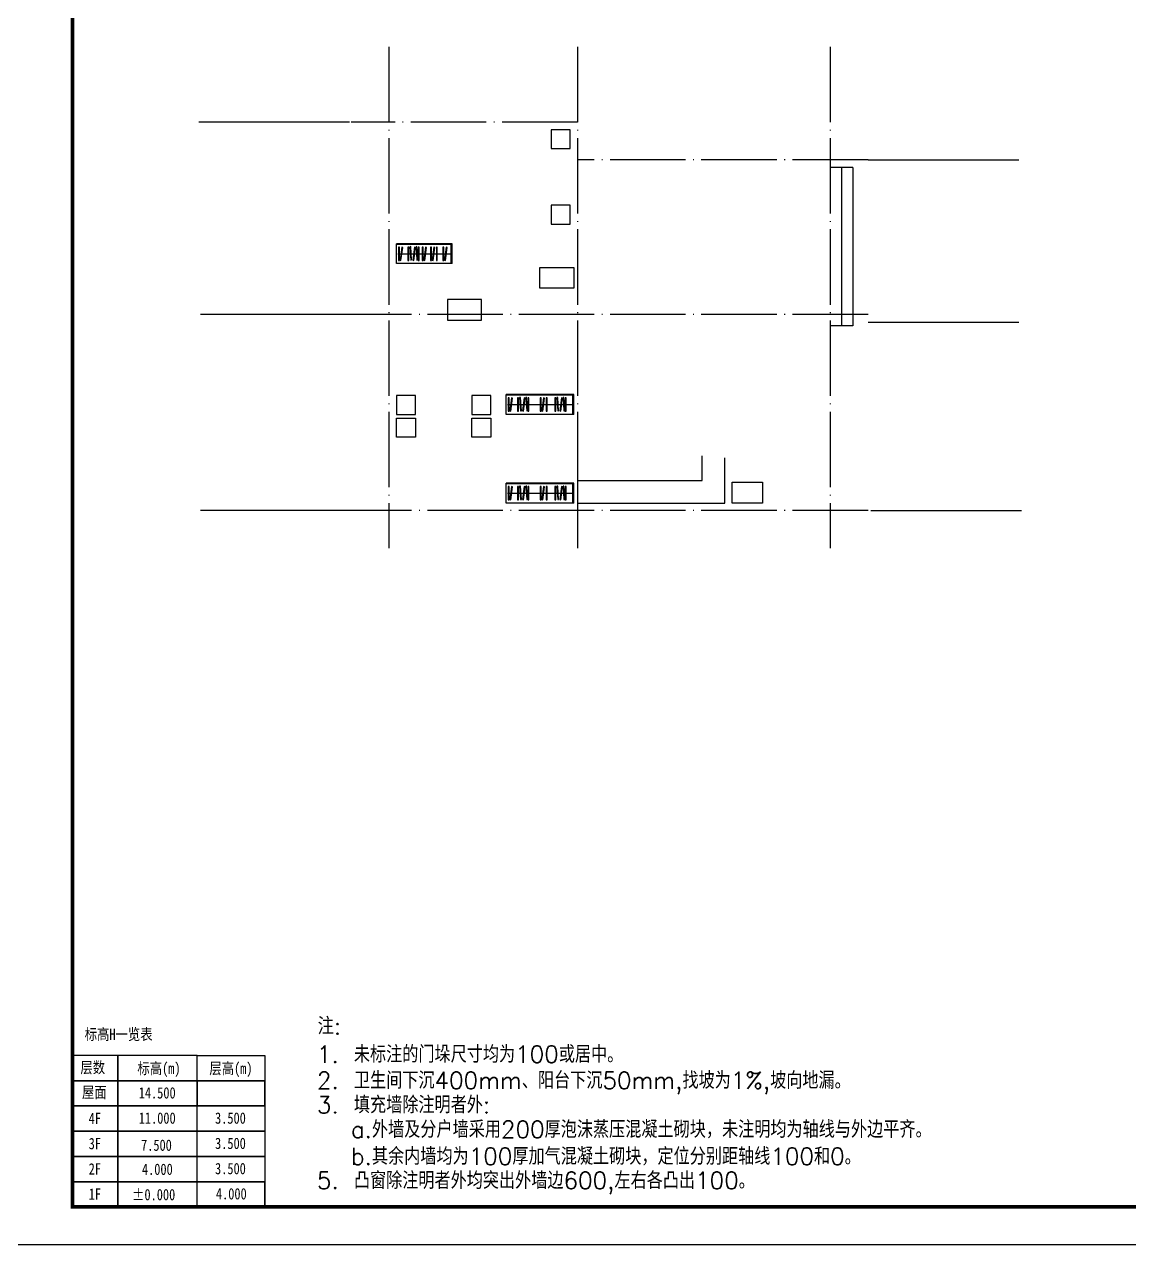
# Model space of a CAD drawing. Extents: x 2265485 to 2764500, y -717688 to -411246.
# Drawn here: x 2415265 to 2444564, y -717688 to -685325 of the extents above; entities that cross this region are included whole.
import ezdxf
from ezdxf.enums import TextEntityAlignment as Align

# ---------------------------------------------------------------- set-up
doc = ezdxf.new("R2010")
doc.units = 0
doc.header["$LTSCALE"] = 1000
doc.header["$MEASUREMENT"] = 0
doc.linetypes.add('DOTE', pattern=[2.42, 2, -0.2, 0.02, -0.2])
for name, color, linetype in [('00-6', 7, 'CONTINUOUS'), ('00L-图例', 155, 'CONTINUOUS'), ('00L-图例文字', 7, 'CONTINUOUS'), ('AXIS', 151, 'CONTINUOUS'), ('DOTE', 252, 'DOTE'), ('E_WINDOW', 140, 'CONTINUOUS'), ('fur', 253, 'CONTINUOUS'), ('LVTRY', 13, 'CONTINUOUS'), ('PUB_HATCH', 8, 'CONTINUOUS'), ('PUB_TITLE', 4, 'CONTINUOUS'), ('WALL', 4, 'CONTINUOUS'), ('图层2', 7, 'CONTINUOUS'), ('家具', 24, 'CONTINUOUS')]:
    doc.layers.add(name, color=color, linetype=linetype)
doc.styles.add('BAN', font='', dxfattribs={"width": 0.8})
doc.styles.get("Standard").update_dxf_attribs({"font": 'TXT', "width": 0.8, "bigfont": '_HZTXT'})
doc.styles.get('BAN').set_extended_font_data('SimSun')

# ---------------------------------------------------------------- blocks, each defined once
blk = doc.blocks.new('vcbg')
at = {"layer": '家具', "elevation": 0}
for points in [[(-1500, 1250), (-2000, 1250), (-2000, 750), (-1500, 750)], [(-1500, -750), (-2000, -750), (-2000, -1250), (-1500, -1250)]]:
    blk.add_lwpolyline(points, close=True, dxfattribs=at)
blk = doc.blocks.new('2')
at = {"layer": '00L-图例'}
for q in [(2488247, -694217), (2488247, -694217), (2488247, -694217), (2488247, -694217), (2488247, -694217), (2488247, -694217), (2492147, -694217), (2492147, -694217), (2492147, -694217), (2492147, -694217), (2492147, -694217), (2492147, -694217)]:
    blk.add_line((2490347, -694217), q, dxfattribs=at)
for points in [[(2487046, -694217), (2488247, -694217), (2488247, -693548), (2487046, -693548)], [(2488247, -694217), (2490347, -694217), (2490347, -693548), (2488247, -693548)], [(2492147, -694217), (2490347, -694217), (2490347, -693548), (2492147, -693548)], [(2487046, -694886), (2488247, -694886), (2488247, -694217), (2487046, -694217)], [(2487046, -694217), (2488247, -694217), (2488247, -694886), (2487046, -694886)], [(2487046, -694886), (2488247, -694886), (2488247, -694217), (2487046, -694217)], [(2488247, -694886), (2490347, -694886), (2490347, -694217), (2488247, -694217)], [(2488247, -694217), (2490347, -694217), (2490347, -694886), (2488247, -694886)], [(2488247, -694886), (2490347, -694886), (2490347, -694217), (2488247, -694217)], [(2492147, -694886), (2490347, -694886), (2490347, -694217), (2492147, -694217)], [(2492147, -694217), (2490347, -694217), (2490347, -694886), (2492147, -694886)], [(2492147, -694886), (2490347, -694886), (2490347, -694217), (2492147, -694217)], [(2487046, -695555), (2488247, -695555), (2488247, -694886), (2487046, -694886)], [(2488247, -695555), (2490347, -695555), (2490347, -694886), (2488247, -694886)], [(2492147, -695555), (2490347, -695555), (2490347, -694886), (2492147, -694886)], [(2487046, -696224), (2488247, -696224), (2488247, -695555), (2487046, -695555)], [(2488247, -696224), (2490347, -696224), (2490347, -695555), (2488247, -695555)], [(2492147, -696224), (2490347, -696224), (2490347, -695555), (2492147, -695555)], [(2487046, -696894), (2488247, -696894), (2488247, -696224), (2487046, -696224)], [(2488247, -696894), (2490347, -696894), (2490347, -696224), (2488247, -696224)], [(2492147, -696894), (2490347, -696894), (2490347, -696224), (2492147, -696224)], [(2487046, -697563), (2488247, -697563), (2488247, -696894), (2487046, -696894)], [(2488247, -697563), (2490347, -697563), (2490347, -696894), (2488247, -696894)], [(2492147, -697563), (2490347, -697563), (2490347, -696894), (2492147, -696894)]]:
    blk.add_lwpolyline(points, close=True, dxfattribs=at)
at = {"layer": 'PUB_HATCH'}
blk.add_lwpolyline([(2487046, -697563), (2492147, -697563), (2492147, -696894), (2487046, -696894)], close=True, dxfattribs=at)
at = {"layer": '00L-图例文字', "style": 'BAN', "width": 0.8}
for s, p in [('标高H一览表', (2487370, -693134)), ('层数', (2487255, -694014)), ('标高(m)', (2488766, -694039)), ('层高(m)', (2490674, -694039))]:
    blk.add_text(s, height=300, dxfattribs=at).set_placement(p)
for s, p in [('屋面', (2487625, -694529)), ('14.500', (2489291, -694540)), ('4F', (2487638, -695216)), ('11.000', (2489291, -695209)), ('3.500', (2491233, -695209)), ('3F', (2487638, -695885)), ('7.500', (2489271, -695928)), ('3.500', (2491233, -695879)), ('2F', (2487638, -696554)), ('4.000', (2489295, -696567)), ('3.500', (2491233, -696548)), ('1F', (2487638, -697223)), ('%%P0.000', (2489198, -697225)), ('4.000', (2491256, -697217))]:
    blk.add_text(s, height=300, rotation=0, dxfattribs=at).set_placement(p, align=Align.MIDDLE)
blk = doc.blocks.new('SA56A4G5G5A56')
at = {"layer": 'AXIS'}
for p, q in [((2423887, -728286), (2419887, -728286)), ((2437630, -729286), (2441630, -729286)), ((2423930, -733386), (2419930, -733386)), ((2437630, -733586), (2441630, -733586)), ((2423930, -738586), (2419930, -738586)), ((2437700, -738586), (2441700, -738586))]:
    blk.add_line(p, q, dxfattribs=at)

msp = doc.modelspace()

# ---------------------------------------------------------------- linework, layer by layer
at = {"layer": 'DOTE'}
for p, q in [((2424929.7, -685919.9), (2424929.7, -699219.9)), ((2429929.7, -685919.9), (2429929.7, -699219.9)), ((2436629.7, -685919.9), (2436629.7, -699219.9)), ((2429929.7, -687919.9), (2423929.7, -687919.9)), ((2437629.7, -688919.9), (2429929.7, -688919.9)), ((2437629.7, -693019.9), (2423929.7, -693019.9)), ((2437629.7, -698219.9), (2423929.7, -698219.9))]:
    msp.add_line(p, q, dxfattribs=at)
at = {"layer": 'E_WINDOW'}
for points in [[(2429929.7, -696819.9), (2429929.7, -697419.9), (2433229.7, -697419.9), (2433229.7, -696769.9)], [(2429929.7, -696819.9), (2429929.7, -698019.9), (2433829.7, -698019.9), (2433829.7, -696819.9)]]:
    msp.add_lwpolyline(points, dxfattribs=at)
at = {"layer": 'fur'}
for p, q in [((2426605.5, -691141.9), (2425129.7, -691141.9)), ((2425129.7, -691669.9), (2425129.7, -691141.9)), ((2426575.5, -691163.1), (2425129.7, -691163.1)), ((2425204.8, -691229.9), (2425180.6, -691229.9)), ((2425180.6, -691229.9), (2425180.6, -691584.8)), ((2425204.8, -691584.8), (2425204.8, -691229.9)), ((2425270.5, -691229.3), (2425224.9, -691575)), ((2425248.5, -691584.7), (2425294.1, -691238.9)), ((2425294.1, -691238.9), (2425270.5, -691229.3)), ((2425453.1, -691229.9), (2425428.9, -691229.9)), ((2425428.9, -691229.9), (2425428.9, -691584.8)), ((2425453.1, -691584.8), (2425453.1, -691229.9)), ((2425507.3, -691219.4), (2425483.2, -691224.5)), ((2425483.2, -691224.5), (2425507.2, -691576.9)), ((2425531.3, -691571.8), (2425507.3, -691219.4)), ((2425607.6, -691229.3), (2425562, -691575)), ((2425585.6, -691584.7), (2425631.1, -691238.9)), ((2425631.1, -691238.9), (2425607.6, -691229.3)), ((2425672.7, -691219.4), (2425648.7, -691224.5)), ((2425648.7, -691224.5), (2425672.6, -691576.9)), ((2425696.7, -691571.8), (2425672.7, -691219.4)), ((2425731.5, -691229.9), (2425707.3, -691229.9)), ((2425707.3, -691229.9), (2425707.3, -691584.8)), ((2425731.5, -691584.8), (2425731.5, -691229.9)), ((2425835.6, -691229.9), (2425811.4, -691229.9)), ((2425811.4, -691229.9), (2425811.4, -691584.8)), ((2425835.6, -691584.8), (2425835.6, -691229.9)), ((2425901.3, -691229.3), (2425855.7, -691575)), ((2425879.3, -691584.7), (2425924.8, -691238.9)), ((2425924.8, -691238.9), (2425901.3, -691229.3)), ((2426054.3, -691229.9), (2426030.1, -691229.9)), ((2426030.1, -691229.9), (2426030.1, -691584.8)), ((2426054.3, -691584.8), (2426054.3, -691229.9)), ((2426120, -691229.3), (2426074.4, -691575)), ((2426098, -691584.7), (2426143.5, -691238.9)), ((2426143.5, -691238.9), (2426120, -691229.3)), ((2426211.7, -691229.9), (2426187.4, -691229.9)), ((2426187.4, -691229.9), (2426187.4, -691584.8)), ((2426211.7, -691584.8), (2426211.7, -691229.9)), ((2426383.9, -691229.9), (2426359.7, -691229.9)), ((2426359.7, -691229.9), (2426359.7, -691584.8)), ((2426383.9, -691584.8), (2426383.9, -691229.9)), ((2426449.6, -691229.3), (2426404, -691575)), ((2426427.6, -691584.7), (2426473.1, -691238.9)), ((2426473.1, -691238.9), (2426449.6, -691229.3)), ((2426575.5, -691669.9), (2426575.5, -691141.9)), ((2426605.5, -691669.9), (2426605.5, -691141.9)), ((2426552.1, -691416.5), (2425163.1, -691416.5)), ((2425180.6, -691584.8), (2425204.8, -691584.8)), ((2425224.9, -691575), (2425248.5, -691584.7)), ((2425428.9, -691584.8), (2425453.1, -691584.8)), ((2425507.2, -691576.9), (2425531.3, -691571.8)), ((2425562, -691575), (2425585.6, -691584.7)), ((2425672.6, -691576.9), (2425696.7, -691571.8)), ((2425707.3, -691584.8), (2425731.5, -691584.8)), ((2425811.4, -691584.8), (2425835.6, -691584.8)), ((2425855.7, -691575), (2425879.3, -691584.7)), ((2426030.1, -691584.8), (2426054.3, -691584.8)), ((2426074.4, -691575), (2426098, -691584.7)), ((2426187.4, -691584.8), (2426211.7, -691584.8)), ((2426359.7, -691584.8), (2426383.9, -691584.8)), ((2426404, -691575), (2426427.6, -691584.7)), ((2426605.5, -691669.9), (2425129.7, -691669.9)), ((2429829.7, -695141.9), (2428038.8, -695141.9)), ((2428038.8, -695669.9), (2428038.8, -695141.9)), ((2429799.7, -695669.9), (2429799.7, -695141.9)), ((2429829.7, -695669.9), (2429829.7, -695141.9)), ((2429799.7, -695163.1), (2428038.8, -695163.1)), ((2429776.3, -695416.5), (2428072.2, -695416.5)), ((2428114, -695229.9), (2428089.8, -695229.9)), ((2428089.8, -695229.9), (2428089.8, -695584.8)), ((2428114, -695584.8), (2428114, -695229.9)), ((2428179.7, -695229.3), (2428134.1, -695575)), ((2428157.7, -695584.7), (2428203.2, -695238.9)), ((2428203.2, -695238.9), (2428179.7, -695229.3)), ((2428362.3, -695229.9), (2428338.1, -695229.9)), ((2428338.1, -695229.9), (2428338.1, -695584.8)), ((2428362.3, -695584.8), (2428362.3, -695229.9)), ((2428416.4, -695219.4), (2428392.4, -695224.5)), ((2428392.4, -695224.5), (2428416.4, -695576.9)), ((2428440.4, -695571.8), (2428416.4, -695219.4)), ((2428516.7, -695229.3), (2428471.1, -695575)), ((2428494.7, -695584.7), (2428540.3, -695238.9)), ((2428540.3, -695238.9), (2428516.7, -695229.3)), ((2428581.9, -695219.4), (2428557.8, -695224.5)), ((2428557.8, -695224.5), (2428581.8, -695576.9)), ((2428605.8, -695571.8), (2428581.9, -695219.4)), ((2428640.7, -695229.9), (2428616.5, -695229.9)), ((2428616.5, -695229.9), (2428616.5, -695584.8)), ((2428640.7, -695584.8), (2428640.7, -695229.9)), ((2428963.5, -695229.9), (2428939.2, -695229.9)), ((2428939.2, -695229.9), (2428939.2, -695584.8)), ((2428963.5, -695584.8), (2428963.5, -695229.9)), ((2429029.1, -695229.3), (2428983.5, -695575)), ((2429007.1, -695584.7), (2429052.7, -695238.9)), ((2429052.7, -695238.9), (2429029.1, -695229.3)), ((2429120.8, -695229.9), (2429096.6, -695229.9)), ((2429096.6, -695229.9), (2429096.6, -695584.8)), ((2429120.8, -695584.8), (2429120.8, -695229.9)), ((2429349.7, -695229.9), (2429325.5, -695229.9)), ((2429325.5, -695229.9), (2429325.5, -695584.8)), ((2429349.7, -695584.8), (2429349.7, -695229.9)), ((2429403.9, -695219.4), (2429379.8, -695224.5)), ((2429379.8, -695224.5), (2429403.8, -695576.9)), ((2429427.9, -695571.8), (2429403.9, -695219.4)), ((2429504.2, -695229.3), (2429458.6, -695575)), ((2429482.2, -695584.7), (2429527.7, -695238.9)), ((2429527.7, -695238.9), (2429504.2, -695229.3)), ((2429569.3, -695219.4), (2429545.3, -695224.5)), ((2429545.3, -695224.5), (2429569.2, -695576.9)), ((2429593.3, -695571.8), (2429569.3, -695219.4)), ((2429628.1, -695229.9), (2429603.9, -695229.9)), ((2429603.9, -695229.9), (2429603.9, -695584.8)), ((2429628.1, -695584.8), (2429628.1, -695229.9)), ((2429829.7, -695669.9), (2428038.8, -695669.9)), ((2428089.8, -695584.8), (2428114, -695584.8)), ((2428134.1, -695575), (2428157.7, -695584.7)), ((2428338.1, -695584.8), (2428362.3, -695584.8)), ((2428416.4, -695576.9), (2428440.4, -695571.8)), ((2428471.1, -695575), (2428494.7, -695584.7)), ((2428581.8, -695576.9), (2428605.8, -695571.8)), ((2428616.5, -695584.8), (2428640.7, -695584.8)), ((2428939.2, -695584.8), (2428963.5, -695584.8)), ((2428983.5, -695575), (2429007.1, -695584.7)), ((2429096.6, -695584.8), (2429120.8, -695584.8)), ((2429325.5, -695584.8), (2429349.7, -695584.8)), ((2429403.8, -695576.9), (2429427.9, -695571.8)), ((2429458.6, -695575), (2429482.2, -695584.7)), ((2429569.2, -695576.9), (2429593.3, -695571.8)), ((2429603.9, -695584.8), (2429628.1, -695584.8)), ((2429829.7, -697491.9), (2428038.8, -697491.9)), ((2428038.8, -698019.9), (2428038.8, -697491.9)), ((2429799.7, -697513.1), (2428038.8, -697513.1)), ((2428114, -697579.9), (2428089.8, -697579.9)), ((2428089.8, -697579.9), (2428089.8, -697934.8)), ((2428114, -697934.8), (2428114, -697579.9)), ((2428179.7, -697579.3), (2428134.1, -697925)), ((2428157.7, -697934.7), (2428203.2, -697588.9)), ((2428203.2, -697588.9), (2428179.7, -697579.3)), ((2428362.3, -697579.9), (2428338.1, -697579.9)), ((2428338.1, -697579.9), (2428338.1, -697934.8)), ((2428362.3, -697934.8), (2428362.3, -697579.9)), ((2428416.4, -697569.4), (2428392.4, -697574.5)), ((2428392.4, -697574.5), (2428416.4, -697926.9)), ((2428440.4, -697921.8), (2428416.4, -697569.4)), ((2428516.7, -697579.3), (2428471.1, -697925)), ((2428494.7, -697934.7), (2428540.3, -697588.9)), ((2428540.3, -697588.9), (2428516.7, -697579.3)), ((2428581.9, -697569.4), (2428557.8, -697574.5)), ((2428557.8, -697574.5), (2428581.8, -697926.9)), ((2428605.8, -697921.8), (2428581.9, -697569.4)), ((2428640.7, -697579.9), (2428616.5, -697579.9)), ((2428616.5, -697579.9), (2428616.5, -697934.8)), ((2428640.7, -697934.8), (2428640.7, -697579.9)), ((2428963.5, -697579.9), (2428939.2, -697579.9)), ((2428939.2, -697579.9), (2428939.2, -697934.8)), ((2428963.5, -697934.8), (2428963.5, -697579.9)), ((2429029.1, -697579.3), (2428983.5, -697925)), ((2429007.1, -697934.7), (2429052.7, -697588.9)), ((2429052.7, -697588.9), (2429029.1, -697579.3)), ((2429120.8, -697579.9), (2429096.6, -697579.9)), ((2429096.6, -697579.9), (2429096.6, -697934.8)), ((2429120.8, -697934.8), (2429120.8, -697579.9)), ((2429349.7, -697579.9), (2429325.5, -697579.9)), ((2429325.5, -697579.9), (2429325.5, -697934.8)), ((2429349.7, -697934.8), (2429349.7, -697579.9)), ((2429403.9, -697569.4), (2429379.8, -697574.5)), ((2429379.8, -697574.5), (2429403.8, -697926.9)), ((2429427.9, -697921.8), (2429403.9, -697569.4)), ((2429504.2, -697579.3), (2429458.6, -697925)), ((2429482.2, -697934.7), (2429527.7, -697588.9)), ((2429527.7, -697588.9), (2429504.2, -697579.3)), ((2429569.3, -697569.4), (2429545.3, -697574.5)), ((2429545.3, -697574.5), (2429569.2, -697926.9)), ((2429593.3, -697921.8), (2429569.3, -697569.4)), ((2429628.1, -697579.9), (2429603.9, -697579.9)), ((2429603.9, -697579.9), (2429603.9, -697934.8)), ((2429628.1, -697934.8), (2429628.1, -697579.9)), ((2429799.7, -698019.9), (2429799.7, -697491.9)), ((2429829.7, -698019.9), (2429829.7, -697491.9)), ((2429829.7, -698019.9), (2428038.8, -698019.9)), ((2429776.3, -697766.5), (2428072.2, -697766.5)), ((2428089.8, -697934.8), (2428114, -697934.8)), ((2428134.1, -697925), (2428157.7, -697934.7)), ((2428338.1, -697934.8), (2428362.3, -697934.8)), ((2428416.4, -697926.9), (2428440.4, -697921.8)), ((2428471.1, -697925), (2428494.7, -697934.7)), ((2428581.8, -697926.9), (2428605.8, -697921.8)), ((2428616.5, -697934.8), (2428640.7, -697934.8)), ((2428939.2, -697934.8), (2428963.5, -697934.8)), ((2428983.5, -697925), (2429007.1, -697934.7)), ((2429096.6, -697934.8), (2429120.8, -697934.8)), ((2429325.5, -697934.8), (2429349.7, -697934.8)), ((2429403.8, -697926.9), (2429427.9, -697921.8)), ((2429458.6, -697925), (2429482.2, -697934.7)), ((2429569.2, -697926.9), (2429593.3, -697921.8)), ((2429603.9, -697934.8), (2429628.1, -697934.8))]:
    msp.add_line(p, q, dxfattribs=at)
at = {"layer": 'LVTRY'}
for points in [[(2428929.7, -691769.9), (2429829.7, -691769.9), (2429829.7, -692319.9), (2428929.7, -692319.9)], [(2426480.5, -693169.9), (2427380.5, -693169.9), (2427380.5, -692619.9), (2426480.5, -692619.9)], [(2434029.7, -697469.9), (2434835.7, -697469.9), (2434835.7, -698019.9), (2434029.7, -698019.9)]]:
    msp.add_lwpolyline(points, close=True, dxfattribs=at)
at = {"layer": 'PUB_TITLE', "color": 7}
msp.add_lwpolyline([(2414040, -717688.1), (2473440, -717688.1), (2473440, -675688.1), (2414040, -675688.1)], close=True, dxfattribs=at)
at = {"layer": 'PUB_TITLE', "color": 7, "const_width": 100}
msp.add_lwpolyline([(2416540, -716688.1), (2472440, -716688.1), (2472440, -676688.1), (2416540, -676688.1)], close=True, dxfattribs=at)
at = {"layer": 'WALL'}
for p, q in [((2437229.7, -689119.9), (2436629.7, -689119.9)), ((2437229.7, -693319.9), (2436629.7, -693319.9))]:
    msp.add_line(p, q, dxfattribs=at)
for points in [[(2436929.7, -689119.9), (2436929.7, -693319.9)], [(2437229.7, -689119.9), (2437229.7, -693319.9)]]:
    msp.add_lwpolyline(points, dxfattribs=at)

# ---------------------------------------------------------------- block references
at = {"layer": 'E_WINDOW'}
msp.add_blockref('2', (-70505.9, -19125.4), dxfattribs=at)
at = {"layer": 'fur'}
for p, rotation in [((2427729.7, -689369.9, 0), 180), ((2426379.7, -693670, 0), 90)]:
    msp.add_blockref('vcbg', p, dxfattribs=dict(at, rotation=rotation))
at = {"layer": 'fur', "xscale": -1, "rotation": 90}
msp.add_blockref('vcbg', (2426379.7, -697769.9, 0), dxfattribs=at)
at = {"layer": '图层2'}
msp.add_blockref('SA56A4G5G5A56', (0, 40366.5), dxfattribs=at)

# ---------------------------------------------------------------- texts
at = {"layer": '00-6'}
for s, p in [('注:', (2423039, -712114.8)), ('1. 未标注的门垛尺寸均为100或居中。', (2423019.9, -712864.8)), ('2. 卫生间下沉400mm、阳台下沉50mm,找坡为1%%%,坡向地漏。', (2423019.9, -713557.3)), ('3. 填充墙除注明者外:', (2423019.9, -714205.8)), ('a.外墙及分户墙采用200厚泡沫蒸压混凝土砌块，未注明均为轴线与外边平齐。', (2423919.3, -714857.3)), ('b.其余内墙均为100厚加气混凝土砌块，定位分别距轴线100和0。', (2423919.2, -715571.9)), ('5. 凸窗除注明者外均突出外墙边600,左右各凸出100。 ', (2423019.9, -716211.8))]:
    msp.add_text(s, height=450, dxfattribs=at).set_placement(p)

doc.saveas('drawing.dxf')
